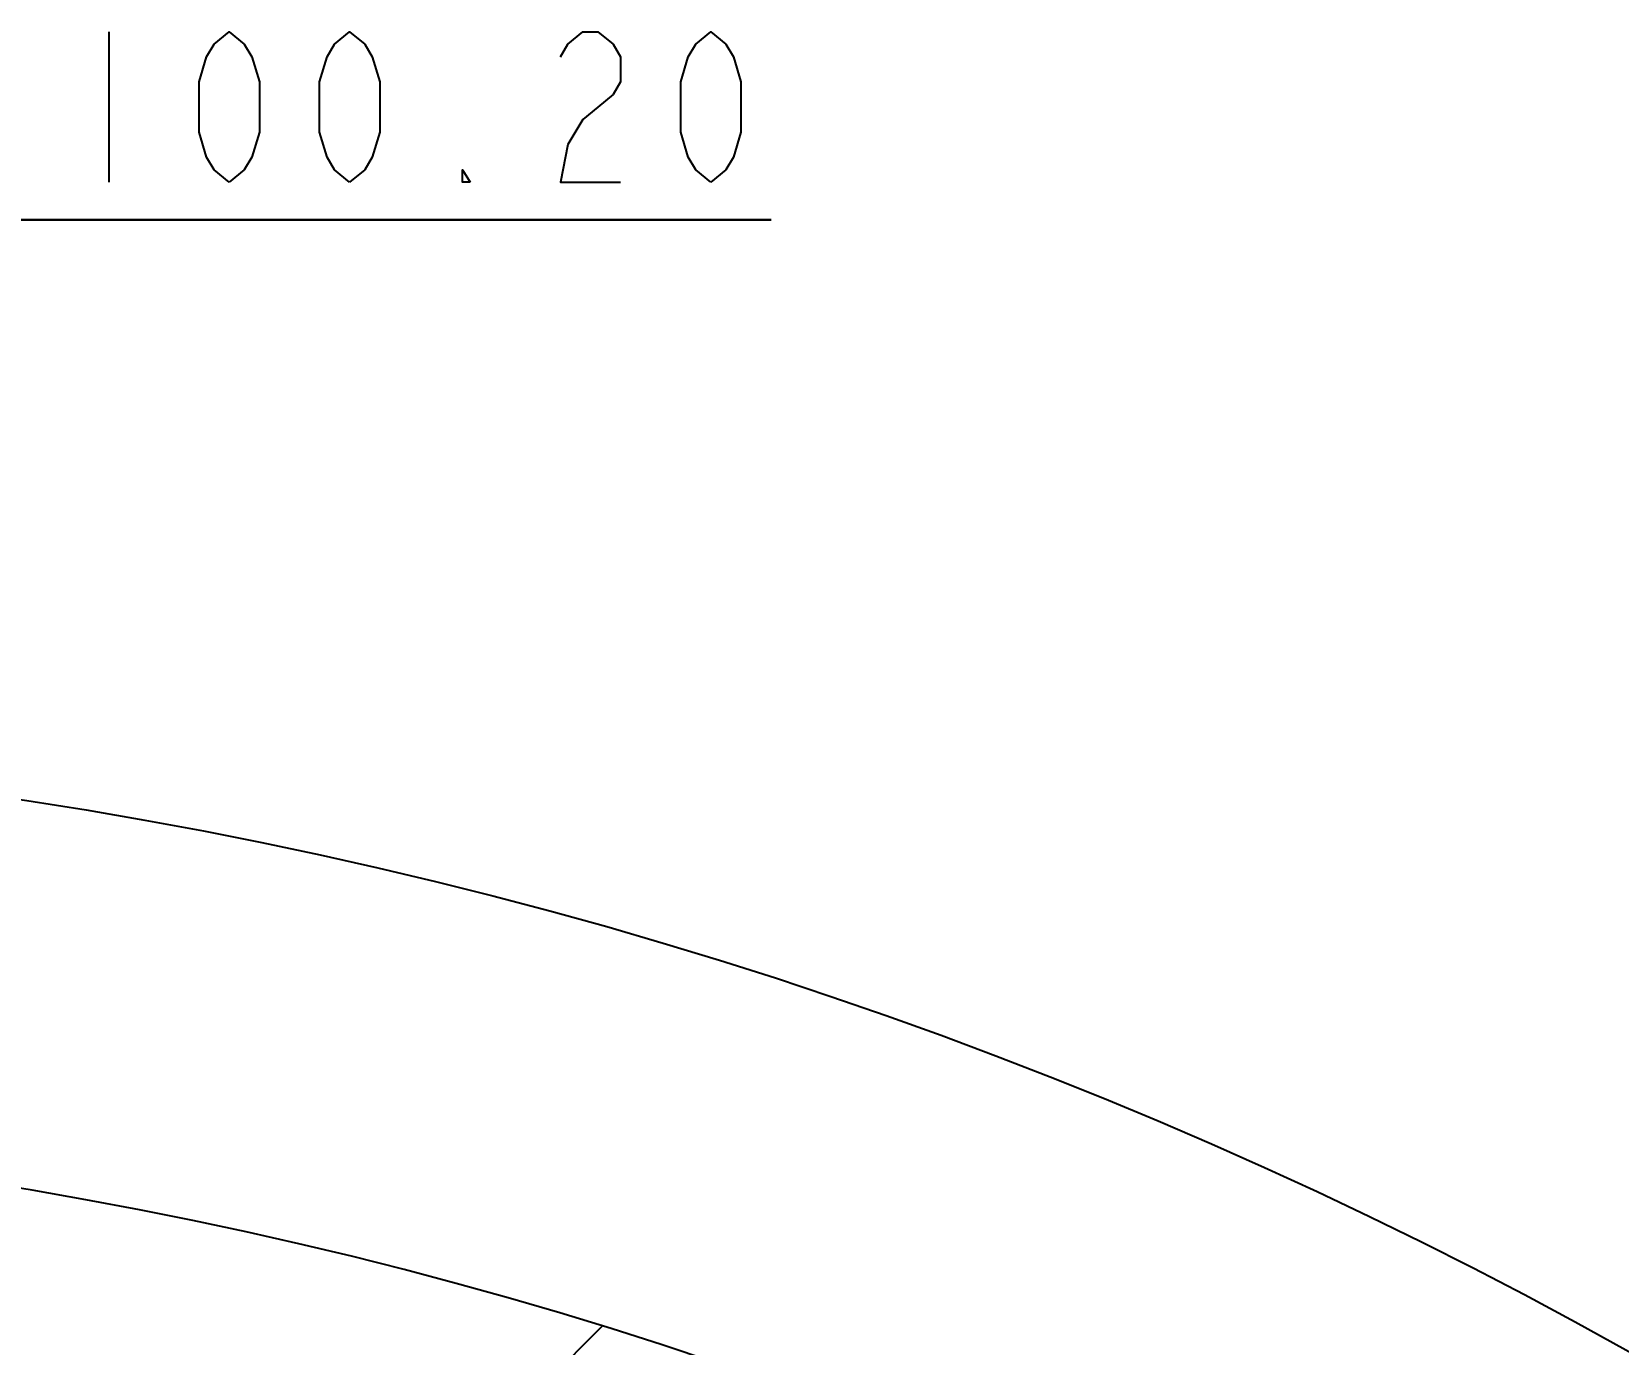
# Model space of a CAD drawing. Header units: millimetres. Extents: x 0 to 1173, y -4 to 841.
# Drawn here: x 275.6 to 338.9, y 489.6 to 541.9 of the extents above; entities that cross this region are included whole.
import ezdxf

# ---------------------------------------------------------------- set-up
doc = ezdxf.new("R2010")
doc.units = ezdxf.units.MM
doc.header["$LTSCALE"] = 65.395
doc.layers.get('0').update_dxf_attribs({"linetype": 'CONTINUOUS'})
doc.layers.add('ALL_DRFT_GEOM', color=7, linetype='CONTINUOUS')
doc.layers.add('DRAFT_DIMS', color=7, linetype='CONTINUOUS')
doc.styles.get("Standard").update_dxf_attribs({"font": 'txt', "width": 0.8})
doc.dimstyles.new('DIMSTYLE_17', dxfattribs={"dimtxt": 6, "dimasz": 9, "dimexe": 0.5, "dimexo": 0, "dimgap": 1.5, "dimtad": 1, "dimlfac": 10, "dimzin": 0, "dimdsep": 46, "dimtxsty": 'Standard', "dimblk": '_FILLED', "dimblk1": '_FILLED', "dimblk2": '_FILLED', "dimcen": 0.09, "dimadec": 0, "dimazin": 0, "dimtp": 0.01, "dimtm": 0.01, "dimtfac": 1, "dimtofl": 0, "dimtmove": 0, "dimatfit": 3, "dimldrblk": '_FILLED', "dimfxl": 0, "dimtolj": 1, "dimtzin": 0, "dimarcsym": 0})

# ---------------------------------------------------------------- blocks, each defined once
blk = doc.blocks.new('_FILLED')
at = {"color": 0, "linetype": 'ByBlock'}
blk.add_solid([(0, 0), (-1, 0.1667), (-1, -0.1667)], dxfattribs=at)
blk = doc.blocks.new('*D28')
at = {"layer": 'DRAFT_DIMS', "color": 2, "linetype": 'Continuous'}
for p, q in [((241.446, 498.086), (241.446, 534.896)), ((251.466, 498.086), (251.466, 534.896)), ((241.446, 534.396), (229.446, 534.396)), ((229.446, 534.396), (246.456, 534.396)), ((305.102, 534.396), (246.456, 534.396)), ((251.466, 534.396), (305.102, 534.396))]:
    blk.add_line(p, q, dxfattribs=at)
at = {"layer": 'DRAFT_DIMS', "color": 2, "linetype": 'Continuous', "xscale": 9, "yscale": 9, "zscale": 9}
for p, rotation in [((241.446, 534.396), 5.4e-08), ((251.466, 534.396), 180.000000017)]:
    blk.add_blockref('_FILLED', p, dxfattribs=dict(at, rotation=rotation))

msp = doc.modelspace()

# ---------------------------------------------------------------- hatches: boundary and pattern name
at = {"linetype": 'Continuous'}
h = msp.add_hatch(dxfattribs=at)
h.set_pattern_fill('5DOF WORKSPACE', color=2, scale=22.62069, angle=45, style=0, pattern_type=0)
h.set_pattern_definition([(45, (0, 0), (-15.99524, 15.99524), [])])
edge = h.paths.add_edge_path()
edge.add_arc((246.456, 323.1578), 175, 91.640521, 448.35948)
edge.add_line((251.466, 401.7708), (251.466, 498.086))
edge.add_line((251.466, 401.7708), (269.8458, 341.6534))
edge.add_arc((246.456, 323.1578), 29.8189, 141.664536, 398.335464)
edge.add_line((241.446, 401.7708), (223.0663, 341.6534))
edge.add_line((241.446, 401.7708), (241.446, 498.086))

# ---------------------------------------------------------------- linework, layer by layer
at = {"layer": 'ALL_DRFT_GEOM', "color": 7, "linetype": 'Continuous'}
msp.add_circle((246.456, 323.1578), 190.295, dxfattribs=at)
msp.add_arc((246.456, 323.1578), 175, 91.640521, 88.35948, dxfattribs=at)
at = {"layer": 'DRAFT_DIMS', "color": 2, "linetype": 'Continuous'}
msp.add_line((278.7018, 541.8956), (278.7018, 535.8956), dxfattribs=at)
for points in [[(283.5018, 535.8956), (282.9018, 536.3956), (282.6018, 536.8957), (282.3018, 537.8957), (282.3018, 539.8957), (282.6018, 540.8956), (282.9018, 541.3956), (283.5018, 541.8956), (284.1018, 541.3956), (284.4018, 540.8956), (284.7018, 539.8957), (284.7018, 537.8957), (284.4018, 536.8957), (284.1018, 536.3956), (283.5018, 535.8956)], [(288.3018, 535.8956), (287.7018, 536.3956), (287.4019, 536.8957), (287.1018, 537.8957), (287.1018, 539.8957), (287.4019, 540.8956), (287.7018, 541.3956), (288.3018, 541.8956), (288.9019, 541.3956), (289.2018, 540.8956), (289.5019, 539.8957), (289.5019, 537.8957), (289.2018, 536.8957), (288.9019, 536.3956), (288.3018, 535.8956)], [(296.7018, 540.8956), (297.0018, 541.3956), (297.6018, 541.8956), (298.2018, 541.8956), (298.8019, 541.3956), (299.1018, 540.8956), (299.1018, 539.8957), (298.8019, 539.3956), (298.2018, 538.8956), (297.6018, 538.3956), (297.0018, 537.3957), (296.7018, 535.8956), (299.1018, 535.8956)], [(302.7018, 535.8956), (302.1018, 536.3956), (301.8018, 536.8957), (301.5019, 537.8957), (301.5019, 539.8957), (301.8018, 540.8956), (302.1018, 541.3956), (302.7018, 541.8956), (303.3018, 541.3956), (303.6019, 540.8956), (303.9018, 539.8957), (303.9018, 537.8957), (303.6019, 536.8957), (303.3018, 536.3956), (302.7018, 535.8956)], [(293.1019, 535.8956), (292.8018, 535.8956), (292.8018, 536.3956), (293.1019, 535.8956)]]:
    msp.add_lwpolyline(points, dxfattribs=at)

# ---------------------------------------------------------------- dimensions: what is measured, and where the dimension line sits
dim = msp.add_linear_dim(base=(251.466, 534.3956), p1=(241.446, 498.086), p2=(251.466, 498.086), text='%%c<>', dimstyle='DIMSTYLE_17', dxfattribs=at)
dim.commit()
dim.dimension.update_dxf_attribs({"geometry": '*D28', "text_midpoint": (268.3018, 534.3956), "dimtype": 160})

doc.saveas('drawing.dxf')
